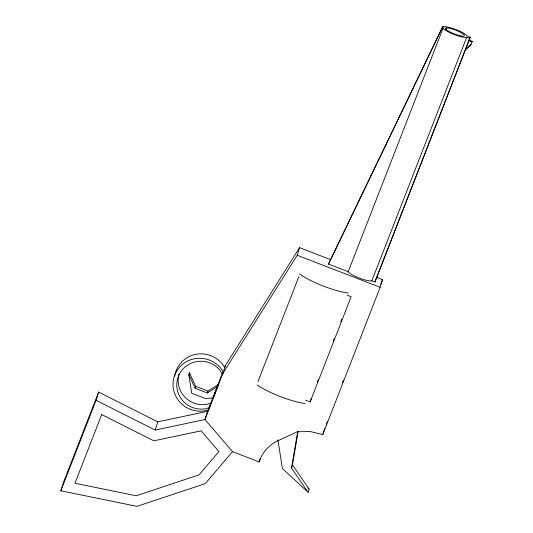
<?xml version="1.0" encoding="UTF-8"?>
<svg xmlns="http://www.w3.org/2000/svg" width="533" height="533" viewBox="0 0 533 533"><rect width="100%" height="100%" fill="white"/><g stroke="black" fill="none" stroke-linecap="round" stroke-linejoin="round"><path stroke-width="0.8" d="M298.12 431.563L292.49 464.876L309.087 489.147L308.107 492.312L291.511 468.041L297.687 431.477M232.561 451.651L205.232 483.638L136.968 506.35L60.849 490.786L63.394 482.558L98.632 392.095L157.728 421.836L207.49 411.323L204.945 419.544L232.561 451.651L259.125 461.911A36.71 35.958 17.2 0 1 277.227 441.051L297.381 431.75L310.246 431.537L322.771 434.608L380.156 287.294L382.507 279.698L376.305 277.307M60.849 490.786L96.087 400.316L98.632 392.095M96.087 400.316L155.183 430.064L157.728 421.836M217.664 386.378L213.113 398.058L205.272 398.491L191.72 393.254L188.822 374.546L189.408 372.647L195.698 386.385L195.105 388.284L207.397 393.034L217.664 386.378L218.25 384.48L207.983 391.135L207.397 393.034M208.843 409.131L210.861 403.181L206.364 404.454A24.405 23.912 17.2 0 1 178.988 374.193M209.489 407.612L204.992 408.884A24.405 23.912 17.2 0 1 178.362 376.398A24.405 23.912 17.2 0 1 220.022 370.288L222.488 374.253L223.367 371.994A26.956 26.41 17.2 0 0 188.176 360.794A26.956 26.41 17.2 0 0 175.037 394.507A26.956 26.41 17.2 0 0 208.61 409.864L210.861 403.181M213.113 398.058L218.25 384.48M222.714 373.513L223.174 372.034M155.183 430.064L204.945 419.544L222.974 373.26L225.326 365.671L299.566 247.665L330.573 259.644M222.974 373.26L297.214 255.26L299.566 247.665M259.125 461.911L260.064 458.873M469.806 38.423L466.721 37.277A13.172 2.645 21.3 0 1 455.882 35.165A13.172 2.645 21.3 0 1 444.022 29.195L442.983 28.109L442.763 27.296L443.383 26.803A13.172 2.645 21.3 0 1 455.835 29.508A13.172 2.645 21.3 0 1 467.121 35.971L470.199 37.157L469.806 38.423L374.939 281.944L371.854 280.804A13.172 2.645 21.3 0 1 361.014 278.692A13.172 2.645 21.3 0 1 349.155 272.716L348.196 271.717L328.568 264.135L328.961 262.869L442.73 26.65L443.296 26.87M305.529 400.15L310.133 401.929L311.072 398.897M291.511 468.041L292.49 464.876M328.568 264.135L442.73 26.65M322.771 434.608L324.65 428.539M374.939 281.944L469.08 40.095L472.151 41.281L471.958 41.914L468.887 40.728M470.786 44.919L470.985 44.286L465.376 49.742L470.786 44.919L472.151 41.281M207.29 411.956L208.196 409.644M209.096 407.325L213.307 396.525M213.906 394.986L222.321 373.38M224.726 367.21L225.326 365.671M257.912 381.761L298.9 276.534M348.196 271.717L443.063 28.196L442.337 27.916M445.428 29.661L446.034 28.109M445.515 29.595L446.121 28.042A10.074 2.019 21.3 0 1 460.932 32.533A10.074 2.019 21.3 0 1 459.952 35.704A10.074 2.019 21.3 0 1 445.821 29.035L445.655 28.409L446.134 28.036M317.308 381.961L318.208 379.643M333.278 340.953L334.184 338.635M340.814 321.612L341.72 319.287M310.133 401.929L351.127 296.708L347.283 295.222M371.854 280.804L466.721 37.277M468.987 40.255L470.199 37.157M326.329 423.915L327.235 421.59M342.339 382.821L343.245 380.495M380.695 284.356L382.507 279.698M297.214 255.26L380.156 287.294M195.698 386.385L207.983 391.135M307.887 488.041L309.087 489.147M308.107 492.312L282.397 468.547L277.94 439.972M188.822 374.546L195.105 388.284M189.408 372.647L189.661 374.273M305.169 403.508A32.939 6.609 21.3 0 1 257.133 384.953M348.222 293.003A32.939 6.609 21.3 0 1 299.539 273.989M174.644 376.358A26.956 26.41 17.2 0 1 196.271 354.252A26.956 26.41 17.2 0 1 224.739 367.563M101.716 414.587L74.966 483.244L136.195 495.77L199.076 474.85L218.95 451.578L201.114 430.844L153.85 440.831L101.716 414.587"/></g></svg>
